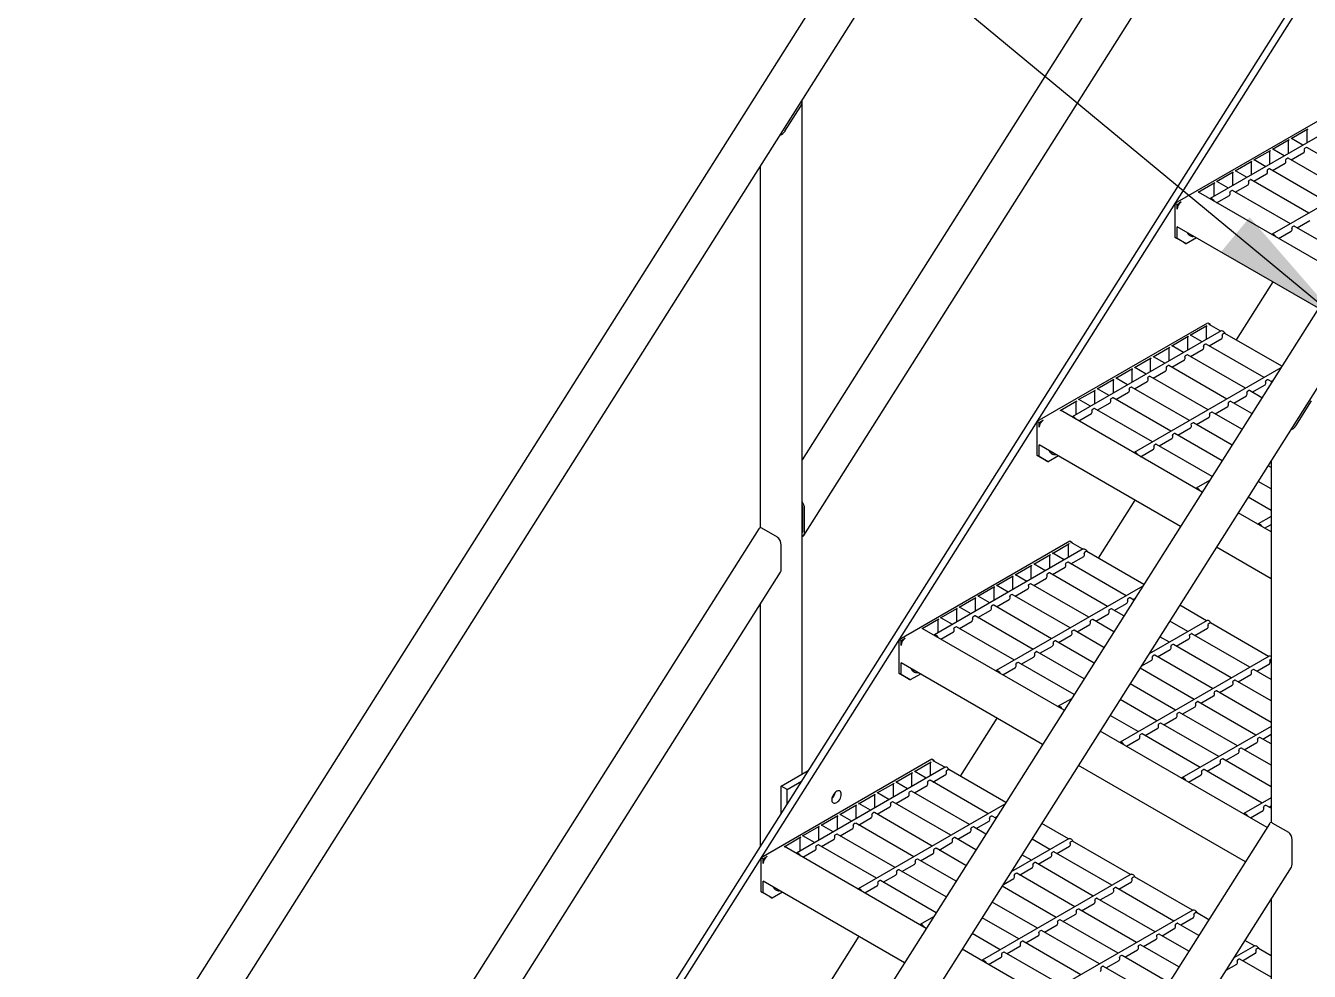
# Model space of a CAD drawing. Header units: millimetres. Extents: x 0 to 55611, y 0 to 32827.
# Drawn here: x 28416 to 29607, y 8260 to 9138 of the extents above; entities that cross this region are included whole.
import ezdxf

# ---------------------------------------------------------------- set-up
doc = ezdxf.new("R2010")
doc.units = ezdxf.units.MM
doc.header["$LTSCALE"] = 10
doc.linetypes.add('SLD-Continua', pattern=[0])
doc.layers.add('STRUC', color=5, linetype='SLD-Continua')
doc.styles.add('1', font='romans.shx', dxfattribs={"height": 125})
doc.dimstyles.new('50', dxfattribs={"dimscale": 0, "dimtxt": 125, "dimasz": 125, "dimexe": 125, "dimexo": 125, "dimgap": 50, "dimtad": 1, "dimdec": 0, "dimlfac": 49.861111, "dimzin": 1, "dimtxsty": '1', "dimcen": 2.5, "dimclrd": 1, "dimclre": 1, "dimadec": 0, "dimazin": 0, "dimtfac": 1, "dimtdec": 0, "dimtmove": 0, "dimatfit": 3, "dimfxl": 1, "dimtzin": 1, "dimarcsym": 0})

msp = doc.modelspace()

# ---------------------------------------------------------------- linework, layer by layer
at = {"layer": 'STRUC', "linetype": 'SLD-Continua', "lineweight": 25}
for p, q in [((28452.9, 7356.1), (30886.4, 11203.8)), ((28458.3, 7353), (30891.7, 11200.7)), ((29604.9, 9881.5), (28415.9, 8001.6)), ((28454.7, 7990.7), (29606.5, 9811.8)), ((30079, 9607.8), (28890, 7727.9)), ((28928.9, 7716.9), (30080.7, 9538)), ((29586.2, 9445.2), (29136.8, 8734.7)), ((29138.2, 8664.6), (29625.1, 9434.5)), ((29136.8, 8443.1), (29136.8, 9067.7)), ((29120.7, 9040.1), (29135.4, 9063.3)), ((29482.9, 8973.1), (29641.4, 9064.6)), ((29653.7, 9057.1), (29515.5, 8977.3)), ((29573.2, 9023.1), (29588.7, 9032.1)), ((29590.5, 9033.1), (29605.9, 9042)), ((29601.5, 9027), (29590.8, 9033.1)), ((29605.5, 9029.3), (29605.5, 9041.3)), ((29555.9, 9013.2), (29571.4, 9022.1)), ((29570.9, 9009.3), (29570.9, 9021.3)), ((29709, 9022.7), (29573, 8944.2)), ((29584.2, 9017), (29573.5, 9023.2)), ((29588.2, 9019.3), (29588.2, 9031.3)), ((29590.5, 9013.3), (29602.4, 9020.2)), ((29604.8, 9024.9), (29603, 9023.8)), ((29658.9, 8993.8), (29605.2, 9024.8)), ((29538.6, 9003.2), (29554.1, 9012.1)), ((29553.7, 8999.4), (29553.7, 9011.3)), ((29566.9, 9007), (29556.2, 9013.2)), ((29573.3, 9003.4), (29585.1, 9010.2)), ((29587.5, 9014.9), (29585.7, 9013.8)), ((29641.7, 8983.8), (29587.9, 9014.9)), ((29097.7, 9007.4), (29097.7, 8671.7)), ((29521.4, 8993.2), (29536.8, 9002.2)), ((29536.4, 8989.4), (29536.4, 9001.4)), ((29549.6, 8997), (29538.9, 9003.2)), ((29556, 8993.4), (29567.8, 9000.2)), ((29570.2, 9004.9), (29568.4, 9003.9)), ((29624.4, 8973.8), (29570.6, 9004.9)), ((29504.1, 8983.2), (29519.6, 8992.2)), ((29519.1, 8979.4), (29519.1, 8991.4)), ((29532.4, 8987.1), (29521.7, 8993.2)), ((29535.7, 8985), (29533.9, 8983.9)), ((29589.8, 8953.9), (29536.1, 8984.9)), ((29538.7, 8983.4), (29550.5, 8990.2)), ((29552.9, 8994.9), (29551.1, 8993.9)), ((29607.1, 8963.9), (29553.4, 8994.9)), ((29482.9, 8973.1), (29484.7, 8972)), ((29482.9, 8941.4), (29482.9, 8973.1)), ((29484.7, 8972), (29488.5, 8974.3)), ((29636, 8907.3), (29504.4, 8983.3)), ((29521.4, 8973.4), (29533.3, 8980.3)), ((29484.7, 8967.6), (29484.7, 8972)), ((29484.7, 8940.4), (29484.7, 8951.3)), ((29615.9, 8875.5), (29484.7, 8951.3)), ((29593.1, 8951.8), (29591.3, 8950.7)), ((29645.2, 8921.9), (29593.5, 8951.8)), ((29596.2, 8950.2), (29608, 8957.1)), ((29482.9, 8941.4), (29484.7, 8940.4)), ((29491.4, 8936.5), (29482.9, 8941.4)), ((29493.2, 8935.5), (29484.7, 8940.4)), ((29502.6, 8940.9), (29493.2, 8935.5)), ((29495.8, 8943.5), (29497.2, 8942.7)), ((29578.9, 8940.3), (29590.7, 8947.1)), ((29491.4, 8936.5), (29493.2, 8935.5)), ((29573.5, 8900), (29539.5, 8846.2)), ((29354.8, 8770.6), (29513.3, 8862.1)), ((29525.6, 8854.6), (29387.4, 8774.8)), ((29496.9, 8850.6), (29512.4, 8859.5)), ((29512, 8846.7), (29512, 8858.7)), ((29513.3, 8862.1), (29515.1, 8861)), ((29514.2, 8860.5), (29515.1, 8861)), ((29525.2, 8854.4), (29514.5, 8860.6)), ((29515.1, 8861), (29515.1, 8860.2)), ((29479.7, 8840.6), (29495.1, 8849.5)), ((29494.7, 8836.8), (29494.7, 8848.7)), ((29507.9, 8844.4), (29497.2, 8850.6)), ((29511.2, 8842.3), (29509.4, 8841.3)), ((29565.4, 8811.2), (29511.7, 8842.3)), ((29514.3, 8840.7), (29526.1, 8847.6)), ((29528.5, 8852.3), (29526.7, 8851.2)), ((29581.9, 8821.7), (29528.9, 8852.2)), ((29445.1, 8820.6), (29460.6, 8829.6)), ((29462.4, 8830.6), (29477.9, 8839.5)), ((29473.4, 8824.5), (29462.7, 8830.6)), ((29477.4, 8826.8), (29477.4, 8838.8)), ((29490.7, 8834.4), (29480, 8840.6)), ((29494, 8832.3), (29492.2, 8831.3)), ((29548.1, 8801.3), (29494.4, 8832.3)), ((29497, 8830.8), (29508.8, 8837.6)), ((29427.8, 8810.7), (29443.3, 8819.6)), ((29442.9, 8806.8), (29442.9, 8818.8)), ((29580.9, 8820.2), (29444.9, 8741.7)), ((29456.1, 8814.5), (29445.4, 8820.7)), ((29460.1, 8816.8), (29460.1, 8828.8)), ((29462.5, 8810.8), (29474.3, 8817.6)), ((29476.7, 8822.3), (29474.9, 8821.3)), ((29530.9, 8791.3), (29477.1, 8822.3)), ((29479.7, 8820.8), (29491.6, 8827.6)), ((29410.6, 8800.7), (29426, 8809.6)), ((29425.6, 8796.9), (29425.6, 8808.8)), ((29438.8, 8804.5), (29428.1, 8810.7)), ((29445.2, 8800.8), (29457, 8807.7)), ((29459.4, 8812.4), (29457.6, 8811.3)), ((29513.6, 8781.3), (29459.8, 8812.3)), ((29568.7, 8809.1), (29566.9, 8808.1)), ((29572.6, 8807.1), (29569.1, 8809.1)), ((29571.8, 8807.6), (29573.6, 8808.6)), ((29393.3, 8790.7), (29408.8, 8799.6)), ((29408.3, 8786.9), (29408.3, 8798.9)), ((29421.6, 8794.5), (29410.9, 8800.7)), ((29427.9, 8790.9), (29439.7, 8797.7)), ((29442.1, 8802.4), (29440.3, 8801.4)), ((29496.3, 8771.3), (29442.5, 8802.4)), ((29537.2, 8787.6), (29549, 8794.4)), ((29551.4, 8799.1), (29549.6, 8798.1)), ((29563.4, 8792.5), (29551.8, 8799.1)), ((29554.5, 8797.6), (29566.3, 8804.4)), ((29376, 8780.7), (29391.5, 8789.7)), ((29391, 8776.9), (29391, 8788.9)), ((29404.3, 8784.6), (29393.6, 8790.7)), ((29407.6, 8782.5), (29405.8, 8781.4)), ((29461.8, 8751.4), (29408, 8782.4)), ((29410.6, 8780.9), (29422.5, 8787.7)), ((29424.9, 8792.4), (29423.1, 8791.4)), ((29479, 8761.4), (29425.3, 8792.4)), ((29519.9, 8777.6), (29531.8, 8784.5)), ((29534.2, 8789.2), (29532.4, 8788.1)), ((29554.1, 8777.8), (29534.6, 8789.1)), ((29594.9, 8766.4), (29609.5, 8789.5)), ((29354.8, 8770.6), (29356.6, 8769.5)), ((29354.8, 8738.9), (29354.8, 8770.6)), ((29356.6, 8769.5), (29360.5, 8771.8)), ((29507.9, 8704.8), (29376.3, 8780.8)), ((29393.4, 8770.9), (29405.2, 8777.8)), ((29502.7, 8767.7), (29514.5, 8774.5)), ((29516.9, 8779.2), (29515.1, 8778.2)), ((29544.9, 8763.2), (29517.3, 8779.2)), ((29356.6, 8765.1), (29356.6, 8769.5)), ((29482.3, 8759.2), (29480.5, 8758.2)), ((29526.4, 8734), (29482.7, 8759.2)), ((29485.4, 8757.7), (29497.2, 8764.5)), ((29499.6, 8769.2), (29497.8, 8768.2)), ((29535.7, 8748.6), (29500, 8769.2)), ((29356.6, 8737.9), (29356.6, 8748.8)), ((29487.8, 8673), (29356.6, 8748.8)), ((29465.1, 8749.3), (29463.3, 8748.2)), ((29517.2, 8719.4), (29465.5, 8749.2)), ((29468.1, 8747.7), (29479.9, 8754.5)), ((29354.8, 8738.9), (29356.6, 8737.9)), ((29363.3, 8734), (29354.8, 8738.9)), ((29365.1, 8733), (29356.6, 8737.9)), ((29363.3, 8734), (29365.1, 8733)), ((29374.6, 8738.4), (29365.1, 8733)), ((29367.7, 8741), (29369.1, 8740.2)), ((29450.8, 8737.7), (29462.7, 8744.6)), ((29571.9, 8727.7), (29569.2, 8729.3)), ((29571.9, 8733.6), (29571.9, 8398)), ((29514.8, 8715.6), (29502.4, 8708.5)), ((29571.9, 8707.8), (29559.9, 8714.7)), ((29571.9, 8687.8), (29550.7, 8700.1)), ((29137.1, 8690.7), (29137.1, 8668.3)), ((29138.8, 8667.3), (29138.8, 8689.7)), ((29445.4, 8697.5), (29411.4, 8643.7)), ((29571.9, 8667.9), (29541.4, 8685.5)), ((29571.9, 8682.3), (29559.9, 8675.3)), ((29565.8, 8671.4), (29571.9, 8674.9)), ((29096.4, 8670.8), (28624.5, 7924.7)), ((29113.8, 8662.9), (29099.2, 8671.4)), ((29117.3, 8633.2), (29117.3, 8655.6)), ((29226.7, 8568.1), (29385.2, 8659.6)), ((29397.6, 8652.1), (29259.4, 8572.3)), ((29368.9, 8648), (29384.3, 8657)), ((29383.9, 8644.2), (29383.9, 8656.2)), ((29385.2, 8659.6), (29387, 8658.5)), ((29386.1, 8658), (29387, 8658.5)), ((29397.1, 8651.9), (29386.4, 8658)), ((29387, 8658.5), (29387, 8657.7)), ((29571.9, 8624.5), (29521.3, 8653.7)), ((29351.6, 8638.1), (29367.1, 8647)), ((29366.6, 8634.2), (29366.6, 8646.2)), ((29379.9, 8641.9), (29369.2, 8648.1)), ((29383.2, 8639.8), (29381.4, 8638.8)), ((29437.3, 8608.7), (29383.6, 8639.8)), ((29386.2, 8638.2), (29398, 8645.1)), ((29400.4, 8649.8), (29398.6, 8648.7)), ((29453.8, 8619.2), (29400.8, 8649.7)), ((28625.9, 7854.6), (29116.6, 8630.5)), ((29317, 8618.1), (29332.5, 8627.1)), ((29334.3, 8628.1), (29349.8, 8637)), ((29345.3, 8622), (29334.6, 8628.1)), ((29349.3, 8624.3), (29349.3, 8636.3)), ((29362.6, 8631.9), (29351.9, 8638.1)), ((29365.9, 8629.8), (29364.1, 8628.8)), ((29420.1, 8598.7), (29366.3, 8629.8)), ((29368.9, 8628.3), (29380.8, 8635.1)), ((29299.7, 8608.2), (29315.2, 8617.1)), ((29314.8, 8604.3), (29314.8, 8616.3)), ((29452.8, 8617.7), (29316.8, 8539.2)), ((29328, 8612), (29317.3, 8618.2)), ((29332.1, 8614.3), (29332.1, 8626.3)), ((29334.4, 8608.3), (29346.2, 8615.1)), ((29348.6, 8619.8), (29346.8, 8618.8)), ((29402.8, 8588.8), (29349, 8619.8)), ((29351.7, 8618.3), (29363.5, 8625.1)), ((29282.5, 8598.2), (29298, 8607.1)), ((29297.5, 8594.4), (29297.5, 8606.3)), ((29310.8, 8602), (29300.1, 8608.2)), ((29317.1, 8598.3), (29328.9, 8605.2)), ((29331.3, 8609.9), (29329.5, 8608.8)), ((29385.5, 8578.8), (29331.7, 8609.8)), ((29440.6, 8606.6), (29438.8, 8605.6)), ((29444.5, 8604.6), (29441, 8606.6)), ((29443.7, 8605.1), (29445.5, 8606.1)), ((29097.7, 8600.6), (29097.7, 8375.8)), ((29265.2, 8588.2), (29280.7, 8597.1)), ((29280.2, 8584.4), (29280.2, 8596.4)), ((29293.5, 8592), (29282.8, 8598.2)), ((29299.8, 8588.4), (29311.7, 8595.2)), ((29314.1, 8599.9), (29312.3, 8598.9)), ((29368.2, 8568.8), (29314.5, 8599.9)), ((29409.1, 8585.1), (29421, 8591.9)), ((29423.4, 8596.6), (29421.6, 8595.6)), ((29435.3, 8590), (29423.8, 8596.6)), ((29426.4, 8595.1), (29438.2, 8601.9)), ((29512.1, 8585.5), (29487.3, 8599.8)), ((29247.9, 8578.2), (29263.4, 8587.2)), ((29263, 8574.4), (29263, 8586.4)), ((29276.2, 8582.1), (29265.5, 8588.2)), ((29279.5, 8579.9), (29277.7, 8578.9)), ((29333.7, 8548.9), (29279.9, 8579.9)), ((29282.6, 8578.4), (29294.4, 8585.2)), ((29296.8, 8589.9), (29295, 8588.9)), ((29351, 8558.9), (29297.2, 8589.9)), ((29391.9, 8575.1), (29403.7, 8582)), ((29406.1, 8586.7), (29404.3, 8585.6)), ((29426.1, 8575.3), (29406.5, 8586.6)), ((29512.5, 8585.8), (29458.7, 8554.7)), ((29494.8, 8575.5), (29478, 8585.2)), ((29515.4, 8583.4), (29513.6, 8582.4)), ((29569.6, 8552.3), (29515.8, 8583.4)), ((29226.7, 8568.1), (29228.5, 8567)), ((29226.7, 8536.4), (29226.7, 8568.1)), ((29228.5, 8567), (29232.4, 8569.3)), ((29379.9, 8502.3), (29248.2, 8578.3)), ((29265.3, 8568.4), (29277.1, 8575.2)), ((29374.6, 8565.2), (29386.4, 8572)), ((29388.8, 8576.7), (29387, 8575.7)), ((29416.8, 8560.7), (29389.2, 8576.7)), ((29477.5, 8565.6), (29468.8, 8570.6)), ((29483.9, 8561.9), (29495.7, 8568.7)), ((29498.1, 8573.4), (29496.3, 8572.4)), ((29552.3, 8542.4), (29498.5, 8573.4)), ((29501.2, 8571.9), (29513, 8578.7)), ((29228.5, 8562.6), (29228.5, 8567)), ((29354.2, 8556.7), (29352.5, 8555.7)), ((29398.3, 8531.5), (29354.7, 8556.7)), ((29357.3, 8555.2), (29369.1, 8562)), ((29371.5, 8566.7), (29369.7, 8565.7)), ((29407.6, 8546.1), (29371.9, 8566.7)), ((29460.3, 8555.6), (29459.6, 8556)), ((29466.6, 8551.9), (29478.4, 8558.8)), ((29480.8, 8563.5), (29479, 8562.4)), ((29535, 8532.4), (29481.2, 8563.4)), ((29228.5, 8535.4), (29228.5, 8546.3)), ((29359.8, 8470.5), (29228.5, 8546.3)), ((29337, 8546.8), (29335.2, 8545.7)), ((29389.1, 8516.9), (29337.4, 8546.7)), ((29340, 8545.2), (29351.9, 8552)), ((29570, 8552.6), (29431.8, 8472.8)), ((29451.4, 8543.2), (29461.2, 8548.8)), ((29463.5, 8553.5), (29461.8, 8552.4)), ((29517.7, 8522.4), (29464, 8553.5)), ((29558.6, 8538.7), (29570.5, 8545.5)), ((29571.9, 8549.7), (29571.1, 8549.2)), ((29226.7, 8536.4), (29228.5, 8535.4)), ((29235.2, 8531.5), (29226.7, 8536.4)), ((29237, 8530.5), (29228.5, 8535.4)), ((29235.2, 8531.5), (29237, 8530.5)), ((29246.5, 8535.9), (29237, 8530.5)), ((29239.6, 8538.5), (29241, 8537.7)), ((29322.8, 8535.2), (29334.6, 8542.1)), ((29500.5, 8512.4), (29450.3, 8541.4)), ((29541.4, 8528.7), (29553.2, 8535.6)), ((29555.6, 8540.3), (29553.8, 8539.2)), ((29571.9, 8531), (29556, 8540.2)), ((29483.2, 8502.5), (29441.1, 8526.8)), ((29521, 8520.3), (29519.2, 8519.3)), ((29571.9, 8491.1), (29521.4, 8520.3)), ((29524.1, 8518.8), (29535.9, 8525.6)), ((29538.3, 8530.3), (29536.5, 8529.2)), ((29571.9, 8511.1), (29538.7, 8530.3)), ((29386.7, 8513.1), (29374.3, 8506)), ((29465.9, 8492.5), (29431.8, 8512.2)), ((29503.7, 8510.3), (29502, 8509.3)), ((29557.9, 8479.3), (29504.2, 8510.3)), ((29506.8, 8508.8), (29518.6, 8515.6)), ((29448.6, 8482.5), (29422.6, 8497.6)), ((29472.3, 8488.8), (29484.1, 8495.7)), ((29486.5, 8500.4), (29484.7, 8499.3)), ((29540.7, 8469.3), (29486.9, 8500.3)), ((29489.5, 8498.8), (29501.4, 8505.6)), ((29317.4, 8495), (29283.3, 8441.1)), ((29455, 8478.9), (29466.8, 8485.7)), ((29469.2, 8490.4), (29467.4, 8489.3)), ((29523.4, 8459.3), (29469.6, 8490.4)), ((29571.9, 8487.3), (29489.2, 8439.6)), ((29568.3, 8393.5), (29413.4, 8482.9)), ((29437.7, 8468.9), (29449.5, 8475.7)), ((29451.9, 8480.4), (29450.1, 8479.4)), ((29506.1, 8449.3), (29452.3, 8480.4)), ((29547, 8465.6), (29558.8, 8472.5)), ((29561.2, 8477.2), (29559.4, 8476.1)), ((29571.9, 8471.2), (29561.6, 8477.1)), ((29564.3, 8475.6), (29571.9, 8480)), ((29529.7, 8455.7), (29541.6, 8462.5)), ((29543.9, 8467.2), (29542.1, 8466.1)), ((29571.9, 8451.3), (29544.4, 8467.2)), ((29098.6, 8365.6), (29257.1, 8457.1)), ((29269.5, 8449.6), (29131.3, 8369.8)), ((29240.8, 8445.5), (29256.3, 8454.5)), ((29255.8, 8441.7), (29255.8, 8453.7)), ((29257.1, 8457.1), (29258.9, 8456)), ((29258, 8455.5), (29258.9, 8456)), ((29269.1, 8449.4), (29258.4, 8455.5)), ((29258.9, 8456), (29258.9, 8455.2)), ((29548.2, 8361.7), (29393.3, 8451.2)), ((29512.5, 8445.7), (29524.3, 8452.5)), ((29526.7, 8457.2), (29524.9, 8456.2)), ((29571.9, 8431.3), (29527.1, 8457.2)), ((29117.3, 8431.8), (29142.3, 8446.3)), ((29122.7, 8428.7), (29136.1, 8436.5)), ((29223.5, 8435.6), (29239, 8444.5)), ((29238.5, 8431.7), (29238.5, 8443.7)), ((29251.8, 8439.4), (29241.1, 8445.6)), ((29255.1, 8437.3), (29253.3, 8436.2)), ((29309.3, 8406.2), (29255.5, 8437.3)), ((29258.1, 8435.7), (29270, 8442.6)), ((29272.4, 8447.3), (29270.6, 8446.2)), ((29325.7, 8416.7), (29272.8, 8447.2)), ((29495.2, 8435.7), (29507, 8442.5)), ((29509.4, 8447.2), (29507.6, 8446.2)), ((29563.6, 8416.2), (29509.8, 8447.2)), ((29122.7, 8428.7), (29117.3, 8431.8)), ((29117.3, 8406.7), (29117.3, 8431.8)), ((29122.7, 8415.2), (29122.7, 8428.7)), ((29188.9, 8415.6), (29204.4, 8424.6)), ((29206.2, 8425.6), (29221.7, 8434.5)), ((29217.2, 8419.4), (29206.5, 8425.6)), ((29221.3, 8421.8), (29221.3, 8433.8)), ((29234.5, 8429.4), (29223.8, 8435.6)), ((29237.8, 8427.3), (29236, 8426.3)), ((29292, 8396.2), (29238.2, 8427.3)), ((29240.9, 8425.8), (29252.7, 8432.6)), ((29171.7, 8405.6), (29187.1, 8414.6)), ((29186.7, 8401.8), (29186.7, 8413.8)), ((29324.7, 8415.2), (29188.7, 8336.6)), ((29200, 8409.5), (29189.3, 8415.7)), ((29204, 8411.8), (29204, 8423.8)), ((29206.3, 8405.8), (29218.1, 8412.6)), ((29220.5, 8417.3), (29218.7, 8416.3)), ((29274.7, 8386.3), (29220.9, 8417.3)), ((29223.6, 8415.8), (29235.4, 8422.6)), ((29571.9, 8421), (29546.7, 8406.4)), ((29566.9, 8414.1), (29565.1, 8413)), ((29571.9, 8411.4), (29567.3, 8414)), ((29569.9, 8412.5), (29571.9, 8413.6)), ((29154.4, 8395.7), (29169.9, 8404.6)), ((29169.4, 8391.8), (29169.4, 8403.8)), ((29182.7, 8399.5), (29172, 8405.7)), ((29189, 8395.8), (29200.9, 8402.7)), ((29203.2, 8407.4), (29201.5, 8406.3)), ((29257.4, 8376.3), (29203.7, 8407.3)), ((29312.5, 8404.1), (29310.8, 8403.1)), ((29316.5, 8402.1), (29313, 8404.1)), ((29315.6, 8402.6), (29317.4, 8403.6)), ((29552.7, 8402.5), (29564.5, 8409.4)), ((29570.5, 8397), (29098.7, 7651)), ((29137.1, 8385.7), (29152.6, 8394.6)), ((29152.1, 8381.9), (29152.1, 8393.9)), ((29165.4, 8389.5), (29154.7, 8395.7)), ((29171.8, 8385.9), (29183.6, 8392.7)), ((29186, 8397.4), (29184.2, 8396.4)), ((29240.2, 8366.3), (29186.4, 8397.4)), ((29281.1, 8382.6), (29292.9, 8389.4)), ((29295.3, 8394.1), (29293.5, 8393.1)), ((29307.2, 8387.4), (29295.7, 8394.1)), ((29298.3, 8392.6), (29310.2, 8399.4)), ((29384, 8383), (29359.2, 8397.3)), ((29573.3, 8397.6), (29588, 8389.2)), ((29119.8, 8375.7), (29135.3, 8384.7)), ((29134.9, 8371.9), (29134.9, 8383.9)), ((29148.1, 8379.6), (29137.4, 8385.7)), ((29151.4, 8377.4), (29149.6, 8376.4)), ((29205.6, 8346.4), (29151.8, 8377.4)), ((29154.5, 8375.9), (29166.3, 8382.7)), ((29168.7, 8387.4), (29166.9, 8386.4)), ((29222.9, 8356.4), (29169.1, 8387.4)), ((29263.8, 8372.6), (29275.6, 8379.5)), ((29278, 8384.2), (29276.2, 8383.1)), ((29298, 8372.8), (29278.4, 8384.1)), ((29384.4, 8383.3), (29330.7, 8352.2)), ((29366.7, 8373), (29350, 8382.7)), ((29387.3, 8380.9), (29385.5, 8379.9)), ((29441.5, 8349.8), (29387.7, 8380.9)), ((29591.4, 8359.5), (29591.4, 8381.9)), ((29098.6, 8365.6), (29100.4, 8364.5)), ((29098.6, 8333.9), (29098.6, 8365.6)), ((29100.4, 8364.5), (29104.3, 8366.8)), ((29251.8, 8299.8), (29120.2, 8375.8)), ((29137.2, 8365.9), (29149, 8372.7)), ((29246.5, 8362.7), (29258.3, 8369.5)), ((29260.7, 8374.2), (29258.9, 8373.1)), ((29288.7, 8358.2), (29261.1, 8374.2)), ((29349.5, 8363.1), (29340.7, 8368.1)), ((29355.8, 8359.4), (29367.6, 8366.2)), ((29370, 8370.9), (29368.2, 8369.9)), ((29424.2, 8339.9), (29370.4, 8370.9)), ((29373.1, 8369.4), (29384.9, 8376.2)), ((29100, 7580.9), (29590.8, 8356.8)), ((29100.4, 8360.1), (29100.4, 8364.5)), ((29226.2, 8354.2), (29224.4, 8353.2)), ((29270.3, 8329), (29226.6, 8354.2)), ((29229.2, 8352.7), (29241.1, 8359.5)), ((29243.4, 8364.2), (29241.6, 8363.2)), ((29279.5, 8343.6), (29243.9, 8364.2)), ((29332.2, 8353.1), (29331.5, 8353.5)), ((29338.5, 8349.4), (29350.4, 8356.3)), ((29352.7, 8361), (29351, 8359.9)), ((29406.9, 8329.9), (29353.2, 8360.9)), ((29100.4, 8332.8), (29100.4, 8343.8)), ((29231.7, 8268), (29100.4, 8343.8)), ((29208.9, 8344.3), (29207.1, 8343.2)), ((29261, 8314.4), (29209.3, 8344.2)), ((29212, 8342.7), (29223.8, 8349.5)), ((29441.9, 8350.1), (29303.7, 8270.3)), ((29323.4, 8340.7), (29333.1, 8346.3)), ((29335.5, 8351), (29333.7, 8349.9)), ((29389.7, 8319.9), (29335.9, 8351)), ((29430.6, 8336.2), (29442.4, 8343)), ((29444.8, 8347.7), (29443, 8346.7)), ((29499, 8316.7), (29445.2, 8347.7)), ((29098.6, 8333.9), (29100.4, 8332.8)), ((29107.1, 8329), (29098.6, 8333.9)), ((29108.9, 8327.9), (29100.4, 8332.8)), ((29107.1, 8329), (29108.9, 8327.9)), ((29118.4, 8333.4), (29108.9, 8327.9)), ((29111.5, 8336), (29113, 8335.2)), ((29194.7, 8332.7), (29206.5, 8339.6)), ((29372.4, 8309.9), (29322.2, 8338.9)), ((29413.3, 8326.2), (29425.1, 8333)), ((29427.5, 8337.7), (29425.7, 8336.7)), ((29481.7, 8306.7), (29427.9, 8337.7)), ((29355.1, 8300), (29313, 8324.3)), ((29392.9, 8317.8), (29391.1, 8316.8)), ((29447.1, 8286.7), (29393.4, 8317.8)), ((29396, 8316.2), (29407.8, 8323.1)), ((29410.2, 8327.8), (29408.4, 8326.7)), ((29464.4, 8296.7), (29410.6, 8327.7)), ((29571.9, 8326.9), (29571.9, 8037.8)), ((29258.6, 8310.6), (29246.2, 8303.5)), ((29337.8, 8290), (29303.8, 8309.7)), ((29499.4, 8316.9), (29361.2, 8237.1)), ((29375.7, 8307.8), (29373.9, 8306.8)), ((29429.9, 8276.8), (29376.1, 8307.8)), ((29378.7, 8306.3), (29390.6, 8313.1)), ((29488, 8303), (29499.9, 8309.8)), ((29502.2, 8314.5), (29500.5, 8313.5)), ((29514.1, 8307.9), (29502.7, 8314.5)), ((29320.6, 8280), (29294.5, 8295.1)), ((29344.2, 8286.3), (29356, 8293.2)), ((29358.4, 8297.9), (29356.6, 8296.8)), ((29412.6, 8266.8), (29358.8, 8297.8)), ((29361.5, 8296.3), (29373.3, 8303.1)), ((29467.7, 8294.6), (29465.9, 8293.6)), ((29495.7, 8278.7), (29468.1, 8294.6)), ((29470.8, 8293), (29482.6, 8299.9)), ((29485, 8304.6), (29483.2, 8303.5)), ((29504.9, 8293.3), (29485.4, 8304.5)), ((29189.3, 8292.5), (29155.2, 8238.6)), ((29326.9, 8276.4), (29338.7, 8283.2)), ((29341.1, 8287.9), (29339.3, 8286.8)), ((29395.3, 8256.8), (29341.5, 8287.9)), ((29450.4, 8284.6), (29448.6, 8283.6)), ((29486.4, 8264.1), (29450.8, 8284.6)), ((29453.5, 8283.1), (29465.3, 8289.9)), ((29556.9, 8283.7), (29537.5, 8272.6)), ((29556.4, 8283.5), (29547.6, 8288.6)), ((29559.7, 8281.4), (29557.9, 8280.3)), ((29571.9, 8274.5), (29560.1, 8281.3)), ((29440.2, 8191), (29285.3, 8280.4)), ((29309.6, 8266.4), (29321.5, 8273.2)), ((29323.8, 8277.9), (29322, 8276.9)), ((29378, 8246.8), (29324.3, 8277.9)), ((29418.9, 8263.1), (29430.8, 8269.9)), ((29433.1, 8274.6), (29431.3, 8273.6)), ((29477.2, 8249.4), (29433.6, 8274.6)), ((29436.2, 8273.1), (29448, 8279.9)), ((29539.2, 8273.5), (29538.4, 8273.9)), ((29542.4, 8271.4), (29540.6, 8270.4)), ((29571.9, 8254.6), (29542.9, 8271.4)), ((29545.5, 8269.8), (29557.3, 8276.7)), ((29415.9, 8264.7), (29414.1, 8263.6)), ((29467.9, 8234.8), (29416.3, 8264.6)), ((29530.2, 8261), (29540.1, 8266.7))]:
    msp.add_line(p, q, dxfattribs=at)
at = {"layer": 'STRUC', "linetype": 'SLD-Continua', "lineweight": 25, "flags": 128}
for points in [[(29515.2, 8977), (29515.4, 8977.3), (29515.9, 8977.5), (29516.5, 8977.4), (29517.1, 8977.2), (29517.7, 8976.7), (29518.3, 8976.1), (29518.8, 8975.4), (29519, 8974.8)], [(29572.7, 8943.9), (29572.9, 8944.1), (29573.4, 8944.3), (29574, 8944.3), (29574.6, 8944), (29575.2, 8943.5), (29575.8, 8942.9), (29576.2, 8942.2), (29576.5, 8941.7)], [(29525.6, 8854.6), (29526, 8854.8), (29526.6, 8854.7), (29527.2, 8854.5), (29527.8, 8854), (29528.4, 8853.4), (29528.9, 8852.6), (29529.1, 8852.1)], [(29387.1, 8774.5), (29387.4, 8774.8), (29387.8, 8775), (29388.4, 8774.9), (29389, 8774.7), (29389.6, 8774.2), (29390.2, 8773.6), (29390.7, 8772.9), (29390.9, 8772.3)], [(29444.6, 8741.4), (29444.8, 8741.6), (29445.3, 8741.8), (29445.9, 8741.8), (29446.5, 8741.5), (29447.1, 8741), (29447.7, 8740.4), (29448.2, 8739.7), (29448.4, 8739.2)], [(29502, 8708.2), (29502.3, 8708.4), (29502.8, 8708.6), (29503.3, 8708.6), (29504, 8708.3), (29504.6, 8707.9), (29505.2, 8707.2), (29505.6, 8706.5), (29505.9, 8706)], [(29559.5, 8675), (29559.8, 8675.2), (29560.2, 8675.4), (29560.8, 8675.4), (29561.4, 8675.1), (29562.1, 8674.7), (29562.6, 8674.1), (29563.1, 8673.3), (29563.4, 8672.8)], [(29397.6, 8652.1), (29398, 8652.3), (29398.5, 8652.2), (29399.1, 8652), (29399.8, 8651.5), (29400.3, 8650.9), (29400.8, 8650.1), (29401.1, 8649.6)], [(29512.5, 8585.8), (29512.9, 8585.9), (29513.5, 8585.9), (29514.1, 8585.6), (29514.7, 8585.1), (29515.3, 8584.5), (29515.8, 8583.8), (29516, 8583.3)], [(29259, 8572), (29259.3, 8572.3), (29259.8, 8572.5), (29260.3, 8572.4), (29260.9, 8572.2), (29261.6, 8571.7), (29262.1, 8571.1), (29262.6, 8570.4), (29262.9, 8569.8)], [(29316.5, 8538.9), (29316.7, 8539.1), (29317.2, 8539.3), (29317.8, 8539.3), (29318.4, 8539), (29319, 8538.5), (29319.6, 8537.9), (29320.1, 8537.2), (29320.3, 8536.6)], [(29374, 8505.7), (29374.2, 8505.9), (29374.7, 8506.1), (29375.3, 8506.1), (29375.9, 8505.8), (29376.5, 8505.4), (29377.1, 8504.7), (29377.6, 8504), (29377.8, 8503.5)], [(29431.4, 8472.5), (29431.7, 8472.7), (29432.2, 8472.9), (29432.7, 8472.9), (29433.4, 8472.6), (29434, 8472.2), (29434.6, 8471.6), (29435, 8470.8), (29435.3, 8470.3)], [(29269.5, 8449.6), (29269.9, 8449.7), (29270.5, 8449.7), (29271.1, 8449.5), (29271.7, 8449), (29272.3, 8448.4), (29272.7, 8447.6), (29273, 8447.1)], [(29488.9, 8439.3), (29489.2, 8439.6), (29489.6, 8439.8), (29490.2, 8439.7), (29490.8, 8439.5), (29491.5, 8439), (29492, 8438.4), (29492.5, 8437.6), (29492.8, 8437.1)], [(29173, 8424.4), (29172.9, 8425.4), (29172.6, 8426.3), (29172.1, 8427), (29171.5, 8427.4), (29170.7, 8427.6), (29169.8, 8427.5), (29168.8, 8427.1), (29167.8, 8426.5), (29166.9, 8425.7), (29166, 8424.6), (29165.3, 8423.5), (29164.7, 8422.3), (29164.3, 8421), (29164.1, 8419.8), (29164.1, 8418.7), (29164.3, 8417.7), (29164.7, 8416.9), (29165.3, 8416.4), (29166, 8416.1), (29166.9, 8416), (29167.8, 8416.3), (29168.8, 8416.8), (29169.8, 8417.5), (29170.7, 8418.4), (29171.5, 8419.5), (29172.1, 8420.7), (29172.6, 8422), (29172.9, 8423.2), (29173, 8424.4)], [(29546.4, 8406.1), (29546.6, 8406.4), (29547.1, 8406.6), (29547.7, 8406.5), (29548.3, 8406.3), (29548.9, 8405.8), (29549.5, 8405.2), (29550, 8404.5), (29550.2, 8403.9)], [(29384.4, 8383.3), (29384.8, 8383.4), (29385.4, 8383.4), (29386, 8383.1), (29386.6, 8382.6), (29387.2, 8382), (29387.7, 8381.3), (29387.9, 8380.7)], [(29130.9, 8369.5), (29131.2, 8369.8), (29131.7, 8370), (29132.2, 8369.9), (29132.9, 8369.7), (29133.5, 8369.2), (29134.1, 8368.6), (29134.5, 8367.8), (29134.8, 8367.3)], [(29441.9, 8350.1), (29442.3, 8350.2), (29442.9, 8350.2), (29443.5, 8349.9), (29444.1, 8349.5), (29444.7, 8348.8), (29445.2, 8348.1), (29445.4, 8347.6)], [(29188.4, 8336.4), (29188.7, 8336.6), (29189.1, 8336.8), (29189.7, 8336.7), (29190.3, 8336.5), (29191, 8336), (29191.5, 8335.4), (29192, 8334.7), (29192.3, 8334.1)], [(29499.4, 8316.9), (29499.8, 8317), (29500.3, 8317), (29501, 8316.7), (29501.6, 8316.3), (29502.2, 8315.7), (29502.6, 8314.9), (29502.9, 8314.4)], [(29245.9, 8303.2), (29246.1, 8303.4), (29246.6, 8303.6), (29247.2, 8303.6), (29247.8, 8303.3), (29248.4, 8302.9), (29249, 8302.2), (29249.5, 8301.5), (29249.7, 8301)], [(29556.9, 8283.7), (29557.2, 8283.9), (29557.8, 8283.8), (29558.4, 8283.6), (29559.1, 8283.1), (29559.6, 8282.5), (29560.1, 8281.7), (29560.4, 8281.2)], [(29303.4, 8270), (29303.6, 8270.2), (29304.1, 8270.4), (29304.7, 8270.4), (29305.3, 8270.1), (29305.9, 8269.7), (29306.5, 8269), (29307, 8268.3), (29307.2, 8267.8)]]:
    msp.add_lwpolyline(points, dxfattribs=at)
at = {"layer": 'STRUC', "linetype": 'SLD-Continua', "lineweight": 25}
for centre, radius, start, end in [((29589.2, 9031.3), 0.976, 122.6055, 177.3945), ((29590.6, 9032.9), 0.319, 65.6929, 125.6176), ((29606.5, 9041.2), 0.976, 122.6055, 177.3945), ((29571.9, 9021.3), 0.976, 122.6055, 177.3945), ((29573.4, 9022.9), 0.319, 65.6929, 125.6176), ((29600.8, 9021.8), 2.26, 313.4722, 28.4873), ((29603.5, 9023.2), 0.791, 133.1173, 207.6572), ((29604.9, 9024.5), 0.402, 54.4625, 117.3245), ((29554.6, 9011.3), 0.976, 122.6055, 177.3945), ((29556.1, 9012.9), 0.319, 65.6929, 125.6176), ((29583.5, 9011.8), 2.26, 313.4722, 28.4873), ((29586.2, 9013.3), 0.791, 133.1173, 207.6572), ((29587.7, 9014.5), 0.402, 54.4625, 117.3245), ((29537.4, 9001.3), 0.976, 122.6055, 177.3945), ((29538.8, 9002.9), 0.319, 65.6929, 125.6176), ((29566.3, 9001.8), 2.26, 313.4722, 28.4873), ((29569, 9003.3), 0.791, 133.1173, 207.6572), ((29570.4, 9004.6), 0.402, 54.4625, 117.3245), ((29520.1, 8991.4), 0.976, 122.6055, 177.3945), ((29521.5, 8993), 0.319, 65.6929, 125.6176), ((29535.8, 8984.6), 0.402, 54.4625, 117.3245), ((29549, 8991.9), 2.26, 313.4722, 28.4873), ((29551.7, 8993.3), 0.791, 133.1173, 207.6572), ((29553.1, 8994.6), 0.402, 54.4625, 117.3245), ((29493.1, 8967.2), 8.4, 122.6055, 177.3945), ((29504.3, 8983), 0.319, 65.6929, 125.6176), ((29531.7, 8981.9), 2.26, 313.4722, 28.4873), ((29534.4, 8983.3), 0.791, 133.1173, 207.6572), ((29589.2, 8948.7), 2.26, 313.4722, 28.4873), ((29591.9, 8950.2), 0.791, 133.1173, 207.6572), ((29593.3, 8951.4), 0.402, 54.4625, 117.3245), ((29497.9, 8947), 4.06, 195.1858, 238.3027), ((29499.2, 8946.1), 3.87, 194.879, 285.1264), ((29512.9, 8858.7), 0.976, 122.6055, 177.3945), ((29514.4, 8860.3), 0.319, 65.6929, 125.6176), ((29495.7, 8848.7), 0.976, 122.6055, 177.3945), ((29497.1, 8850.3), 0.319, 65.6929, 125.6176), ((29510, 8840.7), 0.791, 133.1173, 207.6572), ((29511.4, 8841.9), 0.402, 54.4625, 117.3245), ((29524.6, 8849.2), 2.26, 313.4722, 28.4873), ((29527.3, 8850.7), 0.791, 133.1173, 207.6572), ((29528.7, 8851.9), 0.402, 54.4625, 117.3245), ((29461.1, 8828.7), 0.976, 122.6055, 177.3945), ((29462.6, 8830.3), 0.319, 65.6929, 125.6176), ((29478.4, 8838.7), 0.976, 122.6055, 177.3945), ((29479.8, 8840.3), 0.319, 65.6929, 125.6176), ((29490, 8829.3), 2.26, 313.4722, 28.4873), ((29492.7, 8830.7), 0.791, 133.1173, 207.6572), ((29494.1, 8832), 0.402, 54.4625, 117.3245), ((29507.3, 8839.2), 2.26, 313.4722, 28.4873), ((29443.8, 8818.8), 0.976, 122.6055, 177.3945), ((29445.3, 8820.4), 0.319, 65.6929, 125.6176), ((29472.7, 8819.3), 2.26, 313.4722, 28.4873), ((29475.4, 8820.7), 0.791, 133.1173, 207.6572), ((29476.9, 8822), 0.402, 54.4625, 117.3245), ((29426.6, 8808.8), 0.976, 122.6055, 177.3945), ((29428, 8810.4), 0.319, 65.6929, 125.6176), ((29455.5, 8809.3), 2.26, 313.4722, 28.4873), ((29458.1, 8810.8), 0.791, 133.1173, 207.6572), ((29459.6, 8812), 0.402, 54.4625, 117.3245), ((29564.8, 8806.1), 2.26, 313.4722, 28.4873), ((29567.5, 8807.5), 0.791, 133.1173, 207.6572), ((29568.9, 8808.8), 0.402, 54.4625, 117.3245), ((29409.3, 8798.8), 0.976, 122.6055, 177.3945), ((29410.7, 8800.4), 0.319, 65.6929, 125.6176), ((29438.2, 8799.3), 2.26, 313.4722, 28.4873), ((29440.9, 8800.8), 0.791, 133.1173, 207.6572), ((29442.3, 8802), 0.402, 54.4625, 117.3245), ((29547.5, 8796.1), 2.26, 313.4722, 28.4873), ((29550.2, 8797.5), 0.791, 133.1173, 207.6572), ((29551.6, 8798.8), 0.402, 54.4625, 117.3245), ((29392, 8788.9), 0.976, 122.6055, 177.3945), ((29393.5, 8790.5), 0.319, 65.6929, 125.6176), ((29407.8, 8782.1), 0.402, 54.4625, 117.3245), ((29420.9, 8789.4), 2.26, 313.4722, 28.4873), ((29423.6, 8790.8), 0.791, 133.1173, 207.6572), ((29425, 8792.1), 0.402, 54.4625, 117.3245), ((29530.2, 8786.1), 2.26, 313.4722, 28.4873), ((29532.9, 8787.6), 0.791, 133.1173, 207.6572), ((29534.3, 8788.8), 0.402, 54.4625, 117.3245), ((29365, 8764.7), 8.4, 122.6055, 177.3945), ((29376.2, 8780.5), 0.319, 65.6929, 125.6176), ((29403.6, 8779.4), 2.26, 313.4722, 28.4873), ((29406.3, 8780.8), 0.791, 133.1173, 207.6572), ((29512.9, 8776.1), 2.26, 313.4722, 28.4873), ((29515.6, 8777.6), 0.791, 133.1173, 207.6572), ((29517.1, 8778.8), 0.402, 54.4625, 117.3245), ((29481.1, 8757.6), 0.791, 133.1173, 207.6572), ((29482.5, 8758.9), 0.402, 54.4625, 117.3245), ((29495.7, 8766.2), 2.26, 313.4722, 28.4873), ((29498.3, 8767.6), 0.791, 133.1173, 207.6572), ((29499.8, 8768.9), 0.402, 54.4625, 117.3245), ((29461.1, 8746.2), 2.26, 313.4722, 28.4873), ((29463.8, 8747.7), 0.791, 133.1173, 207.6572), ((29465.2, 8748.9), 0.402, 54.4625, 117.3245), ((29478.4, 8756.2), 2.26, 313.4722, 28.4873), ((29369.8, 8744.5), 4.06, 195.1858, 238.3027), ((29371.1, 8743.6), 3.87, 194.879, 285.1264), ((29384.9, 8656.2), 0.976, 122.6055, 177.3945), ((29386.3, 8657.8), 0.319, 65.6929, 125.6176), ((29367.6, 8646.2), 0.976, 122.6055, 177.3945), ((29369, 8647.8), 0.319, 65.6929, 125.6176), ((29381.9, 8638.2), 0.791, 133.1173, 207.6572), ((29383.3, 8639.4), 0.402, 54.4625, 117.3245), ((29396.5, 8646.7), 2.26, 313.4722, 28.4873), ((29399.2, 8648.1), 0.791, 133.1173, 207.6572), ((29400.6, 8649.4), 0.402, 54.4625, 117.3245), ((29333, 8626.2), 0.976, 122.6055, 177.3945), ((29334.5, 8627.8), 0.319, 65.6929, 125.6176), ((29350.3, 8636.2), 0.976, 122.6055, 177.3945), ((29351.8, 8637.8), 0.319, 65.6929, 125.6176), ((29361.9, 8626.8), 2.26, 313.4722, 28.4873), ((29364.6, 8628.2), 0.791, 133.1173, 207.6572), ((29366.1, 8629.5), 0.402, 54.4625, 117.3245), ((29379.2, 8636.7), 2.26, 313.4722, 28.4873), ((29315.8, 8616.3), 0.976, 122.6055, 177.3945), ((29317.2, 8617.9), 0.319, 65.6929, 125.6176), ((29344.7, 8616.8), 2.26, 313.4722, 28.4873), ((29347.3, 8618.2), 0.791, 133.1173, 207.6572), ((29348.8, 8619.5), 0.402, 54.4625, 117.3245), ((29298.5, 8606.3), 0.976, 122.6055, 177.3945), ((29299.9, 8607.9), 0.319, 65.6929, 125.6176), ((29327.4, 8606.8), 2.26, 313.4722, 28.4873), ((29330.1, 8608.3), 0.791, 133.1173, 207.6572), ((29331.5, 8609.5), 0.402, 54.4625, 117.3245), ((29436.7, 8603.6), 2.26, 313.4722, 28.4873), ((29439.4, 8605), 0.791, 133.1173, 207.6572), ((29440.8, 8606.3), 0.402, 54.4625, 117.3245), ((29281.2, 8596.3), 0.976, 122.6055, 177.3945), ((29282.7, 8597.9), 0.319, 65.6929, 125.6176), ((29310.1, 8596.8), 2.26, 313.4722, 28.4873), ((29312.8, 8598.3), 0.791, 133.1173, 207.6572), ((29314.2, 8599.5), 0.402, 54.4625, 117.3245), ((29419.4, 8593.6), 2.26, 313.4722, 28.4873), ((29422.1, 8595), 0.791, 133.1173, 207.6572), ((29423.5, 8596.3), 0.402, 54.4625, 117.3245), ((29263.9, 8586.3), 0.976, 122.6055, 177.3945), ((29265.4, 8587.9), 0.319, 65.6929, 125.6176), ((29279.7, 8579.6), 0.402, 54.4625, 117.3245), ((29292.8, 8586.9), 2.26, 313.4722, 28.4873), ((29295.5, 8588.3), 0.791, 133.1173, 207.6572), ((29297, 8589.6), 0.402, 54.4625, 117.3245), ((29402.1, 8583.6), 2.26, 313.4722, 28.4873), ((29404.8, 8585), 0.791, 133.1173, 207.6572), ((29406.3, 8586.3), 0.402, 54.4625, 117.3245), ((29511.4, 8580.3), 2.26, 313.4722, 28.4873), ((29514.1, 8581.8), 0.791, 133.1173, 207.6572), ((29515.6, 8583), 0.402, 54.4625, 117.3245), ((29236.9, 8562.2), 8.4, 122.6055, 177.3945), ((29248.1, 8578), 0.319, 65.6929, 125.6176), ((29275.6, 8576.9), 2.26, 313.4722, 28.4873), ((29278.2, 8578.3), 0.791, 133.1173, 207.6572), ((29384.9, 8573.6), 2.26, 313.4722, 28.4873), ((29387.5, 8575.1), 0.791, 133.1173, 207.6572), ((29389, 8576.3), 0.402, 54.4625, 117.3245), ((29494.2, 8570.4), 2.26, 313.4722, 28.4873), ((29496.8, 8571.8), 0.791, 133.1173, 207.6572), ((29498.3, 8573.1), 0.402, 54.4625, 117.3245), ((29353, 8555.1), 0.791, 133.1173, 207.6572), ((29354.4, 8556.4), 0.402, 54.4625, 117.3245), ((29367.6, 8563.7), 2.26, 313.4722, 28.4873), ((29370.3, 8565.1), 0.791, 133.1173, 207.6572), ((29371.7, 8566.4), 0.402, 54.4625, 117.3245), ((29476.9, 8560.4), 2.26, 313.4722, 28.4873), ((29479.6, 8561.8), 0.791, 133.1173, 207.6572), ((29481, 8563.1), 0.402, 54.4625, 117.3245), ((29333, 8543.7), 2.26, 313.4722, 28.4873), ((29335.7, 8545.2), 0.791, 133.1173, 207.6572), ((29337.2, 8546.4), 0.402, 54.4625, 117.3245), ((29350.3, 8553.7), 2.26, 313.4722, 28.4873), ((29459.6, 8550.4), 2.26, 313.4722, 28.4873), ((29462.3, 8551.9), 0.791, 133.1173, 207.6572), ((29463.7, 8553.1), 0.402, 54.4625, 117.3245), ((29570.6, 8550.9), 1.84, 46.6145, 111.0808), ((29568.9, 8547.2), 2.26, 313.4722, 28.4873), ((29571.6, 8548.6), 0.791, 133.1173, 207.6572), ((29241.7, 8542), 4.06, 195.1858, 238.3027), ((29243, 8541.1), 3.87, 194.879, 285.1264), ((29551.6, 8537.2), 2.26, 313.4722, 28.4873), ((29554.3, 8538.6), 0.791, 133.1173, 207.6572), ((29555.8, 8539.9), 0.402, 54.4625, 117.3245), ((29521.2, 8519.9), 0.402, 54.4625, 117.3245), ((29534.4, 8527.2), 2.26, 313.4722, 28.4873), ((29537, 8528.7), 0.791, 133.1173, 207.6572), ((29538.5, 8529.9), 0.402, 54.4625, 117.3245), ((29499.8, 8507.3), 2.26, 313.4722, 28.4873), ((29502.5, 8508.7), 0.791, 133.1173, 207.6572), ((29503.9, 8510), 0.402, 54.4625, 117.3245), ((29517.1, 8517.2), 2.26, 313.4722, 28.4873), ((29519.8, 8518.7), 0.791, 133.1173, 207.6572), ((29482.5, 8497.3), 2.26, 313.4722, 28.4873), ((29485.2, 8498.7), 0.791, 133.1173, 207.6572), ((29486.7, 8500), 0.402, 54.4625, 117.3245), ((29465.3, 8487.3), 2.26, 313.4722, 28.4873), ((29467.9, 8488.8), 0.791, 133.1173, 207.6572), ((29469.4, 8490), 0.402, 54.4625, 117.3245), ((29448, 8477.4), 2.26, 313.4722, 28.4873), ((29450.7, 8478.8), 0.791, 133.1173, 207.6572), ((29452.1, 8480.1), 0.402, 54.4625, 117.3245), ((29557.3, 8474.1), 2.26, 313.4722, 28.4873), ((29560, 8475.5), 0.791, 133.1173, 207.6572), ((29561.4, 8476.8), 0.402, 54.4625, 117.3245), ((29540, 8464.1), 2.26, 313.4722, 28.4873), ((29542.7, 8465.6), 0.791, 133.1173, 207.6572), ((29544.1, 8466.8), 0.402, 54.4625, 117.3245), ((29256.8, 8453.7), 0.976, 122.6055, 177.3945), ((29258.2, 8455.3), 0.319, 65.6929, 125.6176), ((29522.7, 8454.1), 2.26, 313.4722, 28.4873), ((29525.4, 8455.6), 0.791, 133.1173, 207.6572), ((29526.9, 8456.9), 0.402, 54.4625, 117.3245), ((29239.5, 8443.7), 0.976, 122.6055, 177.3945), ((29241, 8445.3), 0.319, 65.6929, 125.6176), ((29253.8, 8435.7), 0.791, 133.1173, 207.6572), ((29255.3, 8436.9), 0.402, 54.4625, 117.3245), ((29268.4, 8444.2), 2.26, 313.4722, 28.4873), ((29271.1, 8445.6), 0.791, 133.1173, 207.6572), ((29272.5, 8446.9), 0.402, 54.4625, 117.3245), ((29505.5, 8444.2), 2.26, 313.4722, 28.4873), ((29508.1, 8445.6), 0.791, 133.1173, 207.6572), ((29509.6, 8446.9), 0.402, 54.4625, 117.3245), ((29157.5, 8428.2), 10.2, 310.8188, 349.1865), ((29157.5, 8428.2), 10.2, 310.8002, 349.2052), ((29205, 8423.7), 0.976, 122.6055, 177.3945), ((29206.4, 8425.3), 0.319, 65.6929, 125.6176), ((29222.2, 8433.7), 0.976, 122.6055, 177.3945), ((29223.7, 8435.3), 0.319, 65.6929, 125.6176), ((29233.9, 8424.2), 2.26, 313.4722, 28.4873), ((29236.5, 8425.7), 0.791, 133.1173, 207.6572), ((29238, 8427), 0.402, 54.4625, 117.3245), ((29251.1, 8434.2), 2.26, 313.4722, 28.4873), ((29187.7, 8413.8), 0.976, 122.6055, 177.3945), ((29189.1, 8415.4), 0.319, 65.6929, 125.6176), ((29216.6, 8414.3), 2.26, 313.4722, 28.4873), ((29219.3, 8415.7), 0.791, 133.1173, 207.6572), ((29220.7, 8417), 0.402, 54.4625, 117.3245), ((29565.6, 8412.4), 0.791, 133.1173, 207.6572), ((29567.1, 8413.7), 0.402, 54.4625, 117.3245), ((29170.4, 8403.8), 0.976, 122.6055, 177.3945), ((29171.9, 8405.4), 0.319, 65.6929, 125.6176), ((29199.3, 8404.3), 2.26, 313.4722, 28.4873), ((29202, 8405.7), 0.791, 133.1173, 207.6572), ((29203.4, 8407), 0.402, 54.4625, 117.3245), ((29308.6, 8401), 2.26, 313.4722, 28.4873), ((29311.3, 8402.5), 0.791, 133.1173, 207.6572), ((29312.7, 8403.7), 0.402, 54.4625, 117.3245), ((29562.9, 8411), 2.26, 313.4722, 28.4873), ((29153.1, 8393.8), 0.976, 122.6055, 177.3945), ((29154.6, 8395.4), 0.319, 65.6929, 125.6176), ((29182, 8394.3), 2.26, 313.4722, 28.4873), ((29184.7, 8395.8), 0.791, 133.1173, 207.6572), ((29186.2, 8397), 0.402, 54.4625, 117.3245), ((29291.3, 8391.1), 2.26, 313.4722, 28.4873), ((29294, 8392.5), 0.791, 133.1173, 207.6572), ((29295.5, 8393.8), 0.402, 54.4625, 117.3245), ((29135.8, 8383.8), 0.976, 122.6055, 177.3945), ((29137.3, 8385.4), 0.319, 65.6929, 125.6176), ((29151.6, 8377.1), 0.402, 54.4625, 117.3245), ((29164.8, 8384.4), 2.26, 313.4722, 28.4873), ((29167.4, 8385.8), 0.791, 133.1173, 207.6572), ((29168.9, 8387.1), 0.402, 54.4625, 117.3245), ((29274.1, 8381.1), 2.26, 313.4722, 28.4873), ((29276.7, 8382.5), 0.791, 133.1173, 207.6572), ((29278.2, 8383.8), 0.402, 54.4625, 117.3245), ((29383.4, 8377.8), 2.26, 313.4722, 28.4873), ((29386, 8379.3), 0.791, 133.1173, 207.6572), ((29387.5, 8380.5), 0.402, 54.4625, 117.3245), ((29108.8, 8359.7), 8.4, 122.6055, 177.3945), ((29120, 8375.5), 0.319, 65.6929, 125.6176), ((29147.5, 8374.4), 2.26, 313.4722, 28.4873), ((29150.2, 8375.8), 0.791, 133.1173, 207.6572), ((29256.8, 8371.1), 2.26, 313.4722, 28.4873), ((29259.5, 8372.6), 0.791, 133.1173, 207.6572), ((29260.9, 8373.8), 0.402, 54.4625, 117.3245), ((29366.1, 8367.9), 2.26, 313.4722, 28.4873), ((29368.8, 8369.3), 0.791, 133.1173, 207.6572), ((29370.2, 8370.6), 0.402, 54.4625, 117.3245), ((29224.9, 8352.6), 0.791, 133.1173, 207.6572), ((29226.4, 8353.9), 0.402, 54.4625, 117.3245), ((29239.5, 8361.2), 2.26, 313.4722, 28.4873), ((29242.2, 8362.6), 0.791, 133.1173, 207.6572), ((29243.6, 8363.9), 0.402, 54.4625, 117.3245), ((29348.8, 8357.9), 2.26, 313.4722, 28.4873), ((29351.5, 8359.3), 0.791, 133.1173, 207.6572), ((29352.9, 8360.6), 0.402, 54.4625, 117.3245), ((29205, 8341.2), 2.26, 313.4722, 28.4873), ((29207.6, 8342.7), 0.791, 133.1173, 207.6572), ((29209.1, 8343.9), 0.402, 54.4625, 117.3245), ((29222.2, 8351.2), 2.26, 313.4722, 28.4873), ((29331.5, 8347.9), 2.26, 313.4722, 28.4873), ((29334.2, 8349.4), 0.791, 133.1173, 207.6572), ((29335.7, 8350.6), 0.402, 54.4625, 117.3245), ((29440.8, 8344.7), 2.26, 313.4722, 28.4873), ((29443.5, 8346.1), 0.791, 133.1173, 207.6572), ((29445, 8347.4), 0.402, 54.4625, 117.3245), ((29113.7, 8339.5), 4.06, 195.1858, 238.3027), ((29114.9, 8338.6), 3.87, 194.879, 285.1264), ((29423.6, 8334.7), 2.26, 313.4722, 28.4873), ((29426.2, 8336.1), 0.791, 133.1173, 207.6572), ((29427.7, 8337.4), 0.402, 54.4625, 117.3245), ((29393.1, 8317.4), 0.402, 54.4625, 117.3245), ((29406.3, 8324.7), 2.26, 313.4722, 28.4873), ((29409, 8326.2), 0.791, 133.1173, 207.6572), ((29410.4, 8327.4), 0.402, 54.4625, 117.3245), ((29371.7, 8304.8), 2.26, 313.4722, 28.4873), ((29374.4, 8306.2), 0.791, 133.1173, 207.6572), ((29375.9, 8307.5), 0.402, 54.4625, 117.3245), ((29389, 8314.7), 2.26, 313.4722, 28.4873), ((29391.7, 8316.2), 0.791, 133.1173, 207.6572), ((29498.3, 8311.5), 2.26, 313.4722, 28.4873), ((29501, 8312.9), 0.791, 133.1173, 207.6572), ((29502.4, 8314.2), 0.402, 54.4625, 117.3245), ((29354.5, 8294.8), 2.26, 313.4722, 28.4873), ((29357.1, 8296.2), 0.791, 133.1173, 207.6572), ((29358.6, 8297.5), 0.402, 54.4625, 117.3245), ((29466.4, 8293), 0.791, 133.1173, 207.6572), ((29467.9, 8294.2), 0.402, 54.4625, 117.3245), ((29481, 8301.5), 2.26, 313.4722, 28.4873), ((29483.7, 8303), 0.791, 133.1173, 207.6572), ((29485.2, 8304.2), 0.402, 54.4625, 117.3245), ((29337.2, 8284.8), 2.26, 313.4722, 28.4873), ((29339.9, 8286.3), 0.791, 133.1173, 207.6572), ((29341.3, 8287.5), 0.402, 54.4625, 117.3245), ((29446.5, 8281.6), 2.26, 313.4722, 28.4873), ((29449.2, 8283), 0.791, 133.1173, 207.6572), ((29450.6, 8284.3), 0.402, 54.4625, 117.3245), ((29463.8, 8291.5), 2.26, 313.4722, 28.4873), ((29559.9, 8281), 0.402, 54.4625, 117.3245), ((29319.9, 8274.8), 2.26, 313.4722, 28.4873), ((29322.6, 8276.3), 0.791, 133.1173, 207.6572), ((29324, 8277.5), 0.402, 54.4625, 117.3245), ((29429.2, 8271.6), 2.26, 313.4722, 28.4873), ((29431.9, 8273), 0.791, 133.1173, 207.6572), ((29433.3, 8274.3), 0.402, 54.4625, 117.3245), ((29538.5, 8268.3), 2.26, 313.4722, 28.4873), ((29541.2, 8269.8), 0.791, 133.1173, 207.6572), ((29542.6, 8271), 0.402, 54.4625, 117.3245), ((29555.8, 8278.3), 2.26, 313.4722, 28.4873), ((29558.5, 8279.7), 0.791, 133.1173, 207.6572), ((29411.9, 8261.6), 2.26, 313.4722, 28.4873), ((29414.6, 8263.1), 0.791, 133.1173, 207.6572), ((29416.1, 8264.3), 0.402, 54.4625, 117.3245)]:
    msp.add_arc(centre, radius, start, end, dxfattribs=at)
for centre, major_axis, ratio, start_param, end_param in [((29131.9, 9065.3), (3.58, 5.37), 0.616084, 4.75257, 5.78016), ((29117.3, 9042.1), (3.58, 5.37), 0.616084, 3.72498, 4.75257), ((29591.4, 8768.4), (3.58, 5.37), 0.616084, 3.72498, 4.75257), ((29135.4, 8691.7), (-1.73, 5.56), 0.536091, 4.186221, 5.329939), ((29135.4, 8691.7), (-0.87, 2.78), 0.536091, 4.186221, 4.780724), ((29099.2, 8666.1), (-1.73, 5.56), 0.536091, 5.757017, 6.711143), ((29113.8, 8657.6), (-1.73, 5.56), 0.536091, 4.186221, 5.757017), ((29135.4, 8669.3), (-0.87, 2.78), 0.536091, 3.56955, 4.186221), ((29135.4, 8669.3), (-1.73, 5.56), 0.536091, 3.042503, 4.186221), ((29113.8, 8635.2), (-1.73, 5.56), 0.536091, 3.56955, 4.186221), ((29573.3, 8392.4), (-1.73, 5.56), 0.536091, 5.757017, 6.711143), ((29588, 8383.9), (-1.73, 5.56), 0.536091, 4.186221, 5.757017), ((29588, 8361.5), (-1.73, 5.56), 0.536091, 3.56955, 4.186221)]:
    msp.add_ellipse(centre, major_axis=major_axis, ratio=ratio, start_param=start_param, end_param=end_param, dxfattribs=at)

# ---------------------------------------------------------------- leaders
msp.add_leader([(29635.2, 8864.4), (28616.1, 9709)], dimstyle='50', override={"dimscale": 1, "dimlfac": 1})

doc.saveas('drawing.dxf')
